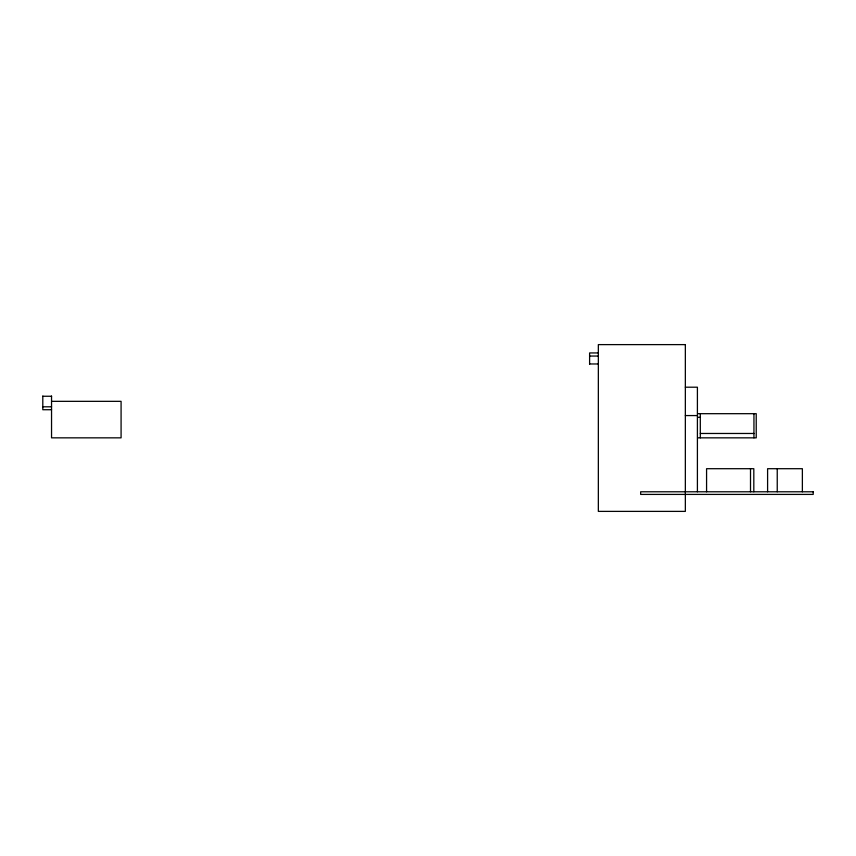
<?xml version="1.0" encoding="UTF-8"?>
<svg xmlns="http://www.w3.org/2000/svg" width="856" height="856" viewBox="0 0 856 856"><rect width="100%" height="100%" fill="white"/><g stroke="black" fill="none" stroke-linecap="round" stroke-linejoin="round"><path stroke-width="1.28" d="M598.344 352.94L589.602 352.94L589.602 364.196M589.602 356.053L598.344 356.053M589.602 363.971L598.344 363.971M685.346 387.201L697.405 387.201L697.405 491.783M42.8 396.253L51.542 396.253M51.542 401.336L121.081 401.336L121.081 437.844L51.542 437.844L51.542 396.028M42.8 406.803L51.542 406.803M51.542 409.724L42.8 409.724L42.8 396.028M697.64 413.683L756.233 413.683L756.233 437.844L697.64 437.844M685.346 415.567L697.405 415.567M697.693 417.289L700.304 417.289M700.304 433.468L753.943 433.468M802.372 491.783L802.372 468.703L767.597 468.703L767.597 491.783M777.237 468.703L777.237 491.783M753.943 413.683L753.943 437.844M753.815 491.783L753.815 468.703L706.575 468.703L706.575 491.783M750.509 468.703L750.509 491.783M700.304 413.683L700.304 437.844M685.346 344.615L598.344 344.615L598.344 511.385L685.346 511.385L685.346 344.615M813.2 491.783L640.663 491.783L640.663 494.415L813.2 494.415L813.2 491.783"/></g></svg>
